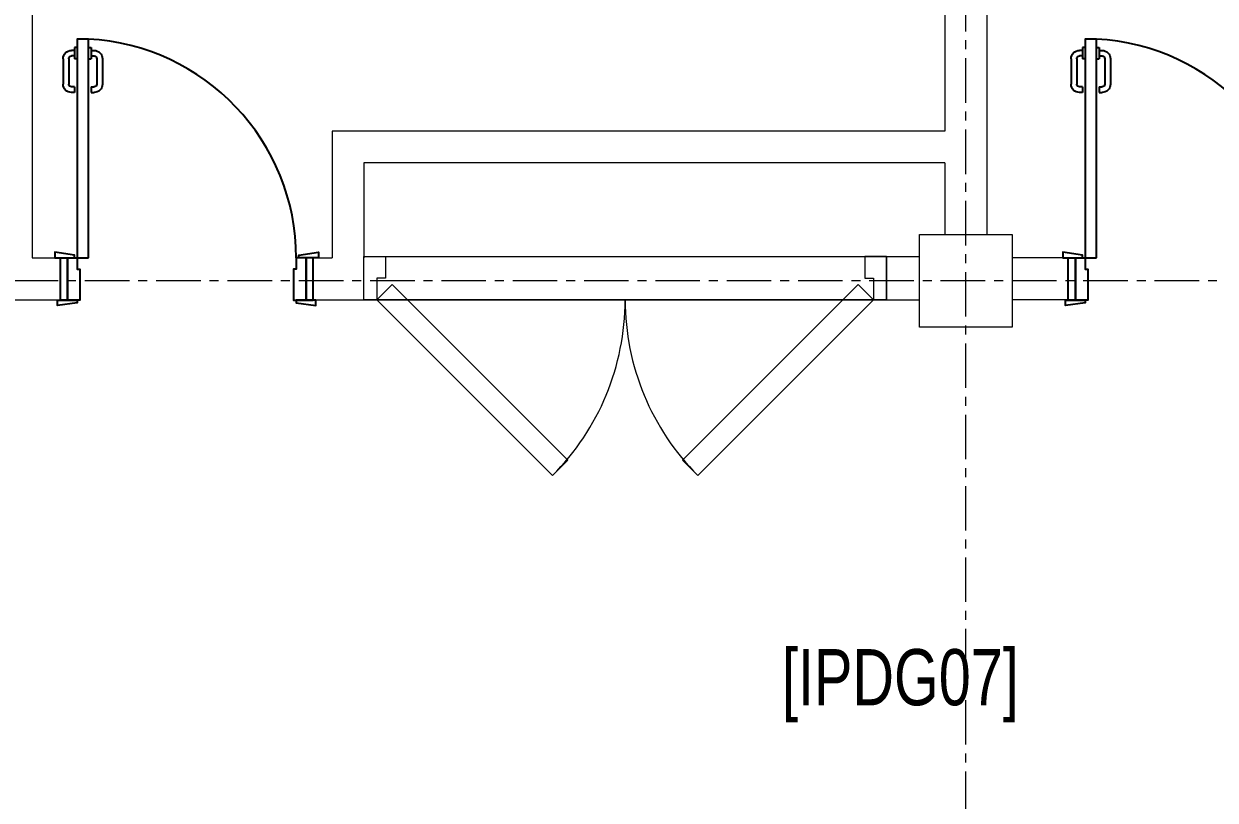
# Model space of a CAD drawing. Header units: millimetres. Extents: x 26027 to 581921, y 7230 to 233891.
# Drawn here: x 557194 to 561437, y 133296 to 136060 of the extents above; entities that cross this region are included whole.
import ezdxf

# ---------------------------------------------------------------- set-up
doc = ezdxf.new("R2010")
doc.units = ezdxf.units.MM
doc.header["$LTSCALE"] = 5
doc.linetypes.add('CENTER', pattern=[50.8, 31.75, -6.35, 6.35, -6.35])
for name, color, linetype, lineweight in [('01-Ground Floor$0$RE.A-opening-wood-door', 8, 'Continuous', 0), ('72_EGR_BASE_TEXT', 7, 'Continuous', 5), ('Structure', 20, 'Continuous', 5), ('Walls', 32, 'Continuous', 5)]:
    doc.layers.add(name, color=color, linetype=linetype, lineweight=lineweight)
for name, color, linetype in [('axes', 9, 'Continuous'), ('GE-ARCHITECTURAL_ELEMENTS', 8, 'Continuous'), ('GE-FURNITURE', 8, 'Continuous')]:
    doc.layers.add(name, color=color, linetype=linetype)
doc.layers.add('Wooden Joinery', color=7, linetype='Continuous', lineweight=5, true_color=0xffdcd1)
doc.styles.add('X3G_ENTITY_2587EA', font='swisscl.ttf', dxfattribs={"height": 200})

# ---------------------------------------------------------------- blocks, each defined once
blk = doc.blocks.new('A$C72370EFE')
at = {"layer": 'GE-ARCHITECTURAL_ELEMENTS'}
for p, q in [((-0.01, -0.04), (-0.02, -0.04)), ((-0.01, -0.03), (-0.01, -0.07)), ((0, -0.03), (-0.01, -0.03)), ((0.04, -0.03), (0.05, -0.03)), ((0.05, -0.03), (0.05, -0.07)), ((0.05, -0.04), (0.06, -0.04)), ((-0.05, -0.07), (-0.05, -0.16)), ((-0.03, -0.07), (-0.03, -0.16)), ((-0.01, -0.06), (-0.02, -0.06)), ((0, -0.07), (-0.01, -0.07)), ((0.04, -0.07), (0.05, -0.07)), ((0.05, -0.06), (0.06, -0.06)), ((0.07, -0.07), (0.07, -0.16)), ((0.09, -0.07), (0.09, -0.16)), ((-0.01, -0.17), (-0.02, -0.17)), ((-0.01, -0.19), (-0.02, -0.19)), ((-0.01, -0.17), (-0.01, -0.19)), ((0.05, -0.17), (0.06, -0.17)), ((0.05, -0.17), (0.05, -0.19)), ((0.05, -0.19), (0.06, -0.19))]:
    blk.add_line(p, q, dxfattribs=at)
for centre, radius, start, end in [((-0.02, -0.07), 0.03, 90, 180), ((0.06, -0.07), 0.03, 0, 90), ((-0.02, -0.07), 0.01, 90, 180), ((0.06, -0.07), 0.01, 0, 90), ((-0.02, -0.16), 0.03, 180, 270), ((-0.02, -0.16), 0.01, 180, 270), ((0.06, -0.16), 0.01, 270, 0), ((0.06, -0.16), 0.03, 270, 0)]:
    blk.add_arc(centre, radius, start, end, dxfattribs=at)
blk = doc.blocks.new('DR1')
at = {"layer": 'GE-FURNITURE', "elevation": 0}
for points in [[(1743552.9, 41731.9), (1743562.9, 41731.9), (1743572.9, 41801.9), (1743552.9, 41801.9)], [(1743402.9, 41721.9), (1743392.9, 41721.9), (1743382.9, 41791.9), (1743402.9, 41791.9)], [(1743552.9, 41681.9), (1744331.9, 41681.9), (1744331.9, 41721.9), (1743552.9, 41721.9)], [(1743402.9, 40941.9), (1743392.9, 40941.9), (1743382.9, 40871.9), (1743402.9, 40871.9)], [(1743552.9, 40931.9), (1743562.9, 40931.9), (1743572.9, 40861.9), (1743552.9, 40861.9)]]:
    blk.add_lwpolyline(points, close=True, dxfattribs=at)
for points in [[(1743552.9, 41756.9), (1743402.9, 41756.9), (1743402.9, 41781.9), (1743552.9, 41781.9), (1743552.9, 41756.9)], [(1743552.9, 41756.9), (1743552.9, 41721.9), (1743512.9, 41721.9), (1743512.9, 41711.9), (1743402.9, 41711.9), (1743402.9, 41756.9), (1743552.9, 41756.9)], [(1743552.9, 40906.9), (1743552.9, 40941.9), (1743512.9, 40941.9), (1743512.9, 40951.9), (1743402.9, 40951.9), (1743402.9, 40906.9), (1743552.9, 40906.9)], [(1743552.9, 40906.9), (1743402.9, 40906.9), (1743402.9, 40881.9), (1743552.9, 40881.9), (1743552.9, 40906.9)]]:
    blk.add_lwpolyline(points, dxfattribs=at)
at = {"layer": 'GE-FURNITURE'}
blk.add_arc((1743552.9, 41721.9, 0), 780, 270, 357.0603, dxfattribs=at)
at = {"layer": 'GE-FURNITURE', "xscale": -999.9999999998856, "yscale": 999.9999999998856, "zscale": 999.9999999998854, "rotation": 270}
blk.add_blockref('A$C72370EFE', (1744331.9, 41681.9, 0), dxfattribs=at)

msp = doc.modelspace()

# ---------------------------------------------------------------- linework, layer by layer
at = {"layer": '01-Ground Floor$0$RE.A-opening-wood-door', "linetype": 'ByBlock', "elevation": 0}
for points in [[(558404.5, 135232.1), (560266.4, 135232.1), (560266.4, 135077), (558404.5, 135077)], [(558404.5, 135077), (558404.5, 135232.1), (558482.1, 135232.1), (558482.1, 135154.5), (558451, 135154.5), (558451, 135077)], [(560266.4, 135077), (560266.4, 135232.1), (560188.9, 135232.1), (560188.9, 135154.5), (560219.9, 135154.5), (560219.9, 135077)]]:
    msp.add_lwpolyline(points, dxfattribs=at)
for points in [[(559076.4, 134451.6), (558451, 135077), (558505.9, 135131.8), (559131.3, 134506.4)], [(559594.5, 134451.6), (560219.9, 135077), (560165, 135131.8), (559539.6, 134506.4)]]:
    msp.add_lwpolyline(points, close=True, dxfattribs=at)
at = {"layer": '01-Ground Floor$0$RE.A-opening-wood-door', "linetype": 'ByBlock'}
for centre, start, end in [((558451, 135077, 0), 315.0016, 0), ((560219.9, 135077, 0), 180, 224.9984)]:
    msp.add_arc(centre, 884.4, start, end, dxfattribs=at)
at = {"layer": 'axes', "linetype": 'CENTER', "lineweight": 0}
for p, q in [((560548.8, 120285.6, 0), (560548.8, 146390.3, 0)), ((560548.8, 120285.6, 0), (560548.8, 146390.3, 0)), ((580937.8, 135145.3, 2.4), (448568.3, 135145.3, 2.4))]:
    msp.add_line(p, q, dxfattribs=at)
at = {"layer": 'Structure', "elevation": 0}
msp.add_lwpolyline([(560383.8, 135310.3), (560713.8, 135310.3), (560713.8, 134980.3), (560383.8, 134980.3)], close=True, dxfattribs=at)
at = {"layer": 'Walls'}
for p, q in [((560623.8, 138895.3, 0), (560623.8, 135310.3, 0)), ((557223.8, 138695.3, 0), (557223.8, 135227, 0)), ((560473.8, 138695.3, 0), (560473.8, 135678.3, 0)), ((560473.8, 135565.5, 0), (560473.8, 135310.3, 0)), ((557323.8, 135227, 0), (557323.8, 135077, 0)), ((558223.8, 135227, 0), (558223.8, 135077, 0)), ((560913.8, 135227, 0), (560913.8, 135077, 0))]:
    msp.add_line(p, q, dxfattribs=at)
at = {"layer": 'Walls', "elevation": 0}
for points in [[(560473.8, 135678.3), (558291.6, 135678.3), (558291.6, 135227)], [(560473.8, 135565.5), (558404.5, 135565.5), (558404.5, 135227)]]:
    msp.add_lwpolyline(points, dxfattribs=at)
at = {"layer": 'Walls'}
for points in [[(557223.8, 135227, 0), (557323.8, 135227, 0)], [(558188.8, 135227, 0), (558291.6, 135227, 0)], [(560266.4, 135232.1, 0), (560383.7, 135232.1, 0)], [(560913.8, 135227, 0), (560713.8, 135227, 0)], [(557023.8, 135077, 0), (557323.8, 135077, 0)], [(558188.8, 135077, 0), (560266.4, 135077, 0)], [(560266.4, 135077, 0), (560383.8, 135077, 0)], [(560913.8, 135077, 0), (560713.8, 135077, 0)]]:
    msp.add_polyline3d(points, dxfattribs=at)

# ---------------------------------------------------------------- block references
at = {"layer": 'Wooden Joinery', "rotation": 90.00000000000001}
for p in [(599105.7, -1608326, 0), (602695.7, -1608326, 0)]:
    msp.add_blockref('DR1', p, dxfattribs=at)

# ---------------------------------------------------------------- texts
at = {"layer": '72_EGR_BASE_TEXT', "insert": (560315.8, 133833.7), "char_height": 200, "attachment_point": 2, "style": 'X3G_ENTITY_2587EA'}
msp.add_mtext('[IPDG07]', dxfattribs=at)

doc.saveas('drawing.dxf')
